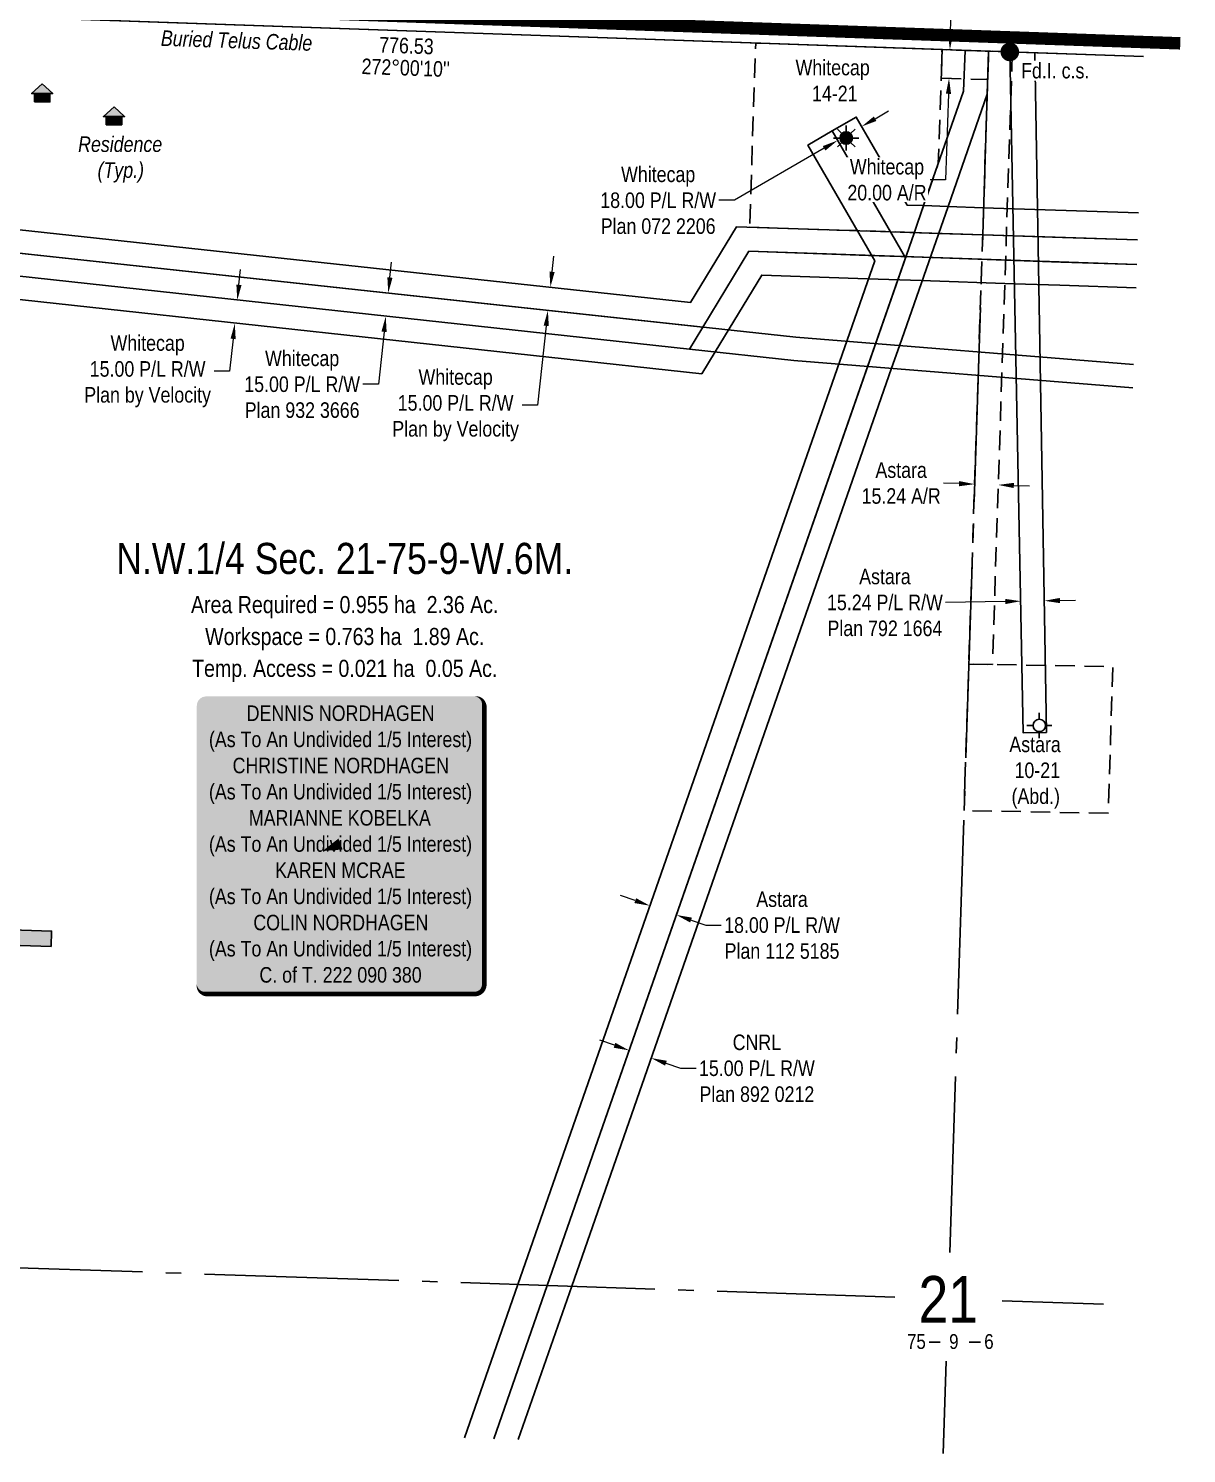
# Model space of a CAD drawing. Extents: x 348563 to 356787, y 6145683 to 6156014.
# Drawn here: x 352167 to 352912, y 6154167 to 6155084 of the extents above; entities that cross this region are included whole.
import ezdxf
from ezdxf.enums import TextEntityAlignment as Align

# ---------------------------------------------------------------- set-up
doc = ezdxf.new("R2010")
doc.units = 0
doc.header["$LTSCALE"] = 5
doc.header["$PDMODE"] = 34
doc.header["$PDSIZE"] = 0.03
doc.linetypes.add('foc-ACCESSROAD', pattern=[3.75, 2.5, -1.25])
doc.linetypes.add('foc-QUARTERLINE', pattern=[33, 25, -3, 2, -3])
doc.layers.get('Defpoints').update_dxf_attribs({"color": 9})
for name, color, linetype in [('10', 1, 'Continuous'), ('9', 3, 'Continuous'), ('AS-OWNER', 7, 'Continuous'), ('AS-RESIDENCE', 14, 'Continuous'), ('AS-ROADS', 254, 'Continuous'), ('AS-TELEPHONE', 224, 'foc-TEL'), ('AS-TELEPHONE-T', 224, 'Continuous'), ('C-SYMBOL', 7, 'Continuous'), ('F-AR', 190, 'foc-ACCESSROAD'), ('F-RW', 190, 'Continuous'), ('F-WS', 190, 'foc-ACCESSROAD'), ('F-WS-S', 8, 'Continuous'), ('L-AREAREQUIRED', 7, 'Continuous'), ('L-BD', 7, 'Continuous'), ('L-MON', 1, 'Continuous'), ('L-QSEC', 8, 'foc-QUARTERLINE'), ('L-SEC', 7, 'Continuous'), ('L-SECLBL', 7, 'Continuous'), ('P-TEMP-BLUE2', 146, 'Continuous')]:
    doc.layers.add(name, color=color, linetype=linetype)
for name, color, linetype, lineweight in [('F-AR-T', 190, 'Continuous', 9), ('F-RW-T', 190, 'Continuous', 9), ('F-WS-T', 190, 'Continuous', 9)]:
    doc.layers.add(name, color=color, linetype=linetype, lineweight=lineweight)
doc.layers.add('P-TEMP-BLUE-H2', color=7, linetype='Continuous', true_color=0x99e6ff)
doc.styles.add('100L', font='ARIALN.TTF', dxfattribs={"height": 11})
doc.styles.add('175L', font='ARIALN.TTF', dxfattribs={"height": 20})
doc.styles.add('80', font='ARIALN.TTF', dxfattribs={"height": 10})
doc.styles.add('80CG', font='ARIALN.TTF', dxfattribs={"height": 10})
doc.styles.add('80L', font='ARIALN.TTF', dxfattribs={"height": 10})
doc.styles.add('foc-LtypeFont', font='ARIALN.TTF', dxfattribs={"height": 7.35})
doc.styles.add('SIMPLEX', font='ARIALN.TTF')
doc.styles.add('TXT', font='ARIALN.TTF', dxfattribs={"height": 0.2})
doc.linetypes.add('foc-TEL', pattern='A,2,-1,["T",foc-LtypeFont,S=0.2,R=0,X=-0.425,Y=-0.75],-1.24,8', length=12.24)
doc.linetypes.add('foc-TEL-NOLINE', pattern='A,0,-2,["T",foc-LtypeFont,S=0.2,R=0,X=-0.425,Y=-0.75],-10.24', length=12.24)
doc.dimstyles.new('Compass 5 000', dxfattribs={"dimscale": 5, "dimtxt": 9, "dimasz": 2, "dimexe": 0.2, "dimexo": 0.0625, "dimgap": 0.5, "dimtad": 0, "dimtih": 1, "dimtoh": 1, "dimzin": 0, "dimdsep": 46, "dimtxsty": '80CG', "dimcen": 0.1, "dimse1": 1, "dimse2": 1, "dimclrd": 256, "dimclrt": 256, "dimaunit": 1, "dimadec": 4, "dimazin": 0, "dimtfac": 0.06, "dimtofl": 0, "dimtmove": 0, "dimatfit": 1, "dimfxl": 0.2, "dimtolj": 1, "dimtzin": 0, "dimlwd": -1, "dimarcsym": 0})

# ---------------------------------------------------------------- blocks, each defined once
blk = doc.blocks.new('L-SECLBL')
at = {"layer": '9', "color": 7}
for p, q in [((-5.08, -27.83), (-12.29, -27.83)), ((20.7, -27.83), (13.5, -27.83))]:
    blk.add_line(p, q, dxfattribs=at)
at = {"layer": '10', "color": 2, "style": 'SIMPLEX'}
blk.add_attdef('SEC', text='', height=30, dxfattribs=at).set_placement((0, 0), align=Align.MIDDLE)
at = {"layer": '10', "color": 5, "style": '80L'}
blk.add_attdef('TWP', text='', height=9.5, dxfattribs=at).set_placement((-14.43, -27.37), align=Align.MIDDLE_RIGHT)
blk.add_attdef('RGE', text='', height=9.5, dxfattribs=at).set_placement((3.62, -27.37), align=Align.MIDDLE_CENTER)
blk.add_attdef('MER', text='', height=9.5, dxfattribs=at).set_placement((23.17, -27.37), align=Align.MIDDLE_LEFT)
blk = doc.blocks.new('*D493')
at = {"layer": 'Defpoints', "color": 0, "transparency": 16777216}
for p in [(352776.16, 6154814.07), (352791.38, 6154813.58), (352790.62, 6154789.96)]:
    blk.add_point(p, dxfattribs=at)
at = {"layer": 'F-AR-T', "transparency": 16777216}
for p, q in [((352765.4, 6154790.78), (352755.4, 6154791.1)), ((352800.61, 6154789.64), (352810.61, 6154789.32))]:
    blk.add_line(p, q, dxfattribs=at)
for points in [[(352765.45, 6154792.45), (352765.34, 6154789.11), (352775.39, 6154790.46)], [(352800.67, 6154791.3), (352800.56, 6154787.97), (352790.62, 6154789.96)]]:
    blk.add_solid(points, dxfattribs=at)
at = {"layer": 'F-AR-T', "transparency": 16777216, "insert": (352728.12, 6154791.1), "char_height": 10, "attachment_point": 5, "style": '80CG'}
blk.add_mtext('\\A1;Astara\\P15.24 A/R', dxfattribs=at)
blk = doc.blocks.new('*D494')
at = {"layer": 'Defpoints', "color": 0, "transparency": 16777216}
for p in [(352614.54, 6154602.34), (352628.74, 6154597.39), (352553.11, 6154426.12)]:
    blk.add_point(p, dxfattribs=at)
at = {"layer": 'F-RW-T', "transparency": 16777216}
for p, q in [((352543.67, 6154429.41), (352534.23, 6154432.7)), ((352576.75, 6154417.88), (352586.19, 6154414.59)), ((352586.19, 6154414.59), (352596.19, 6154414.59))]:
    blk.add_line(p, q, dxfattribs=at)
for points in [[(352544.22, 6154430.98), (352543.12, 6154427.84), (352553.11, 6154426.12)], [(352577.3, 6154419.45), (352576.2, 6154416.31), (352567.31, 6154421.17)]]:
    blk.add_solid(points, dxfattribs=at)
at = {"layer": 'F-RW-T', "transparency": 16777216, "insert": (352635.28, 6154414.59), "char_height": 10, "attachment_point": 5, "style": '80CG'}
blk.add_mtext('\\A1;CNRL\\P15.00 P/L R/W\\PPlan 892 0212', dxfattribs=at)
blk = doc.blocks.new('*D495')
at = {"layer": 'Defpoints', "color": 0, "transparency": 16777216}
for p in [(352687.19, 6155011.57), (352713.84, 6155001.35), (352698.33, 6154992.35)]:
    blk.add_point(p, dxfattribs=at)
at = {"layer": 'F-RW-T', "transparency": 16777216}
for p, q in [((352711.35, 6155025.58), (352720, 6155030.59)), ((352678.54, 6155006.55), (352620.84, 6154973.08)), ((352620.84, 6154973.08), (352610.84, 6154973.08))]:
    blk.add_line(p, q, dxfattribs=at)
for points in [[(352710.51, 6155027.02), (352712.18, 6155024.14), (352702.7, 6155020.56)], [(352677.7, 6155007.99), (352679.38, 6155005.11), (352687.19, 6155011.57)]]:
    blk.add_solid(points, dxfattribs=at)
at = {"layer": 'F-RW-T', "transparency": 16777216, "insert": (352571.75, 6154973.08), "char_height": 10, "attachment_point": 5, "style": '80CG'}
blk.add_mtext('\\A1;Whitecap\\P18.00 P/L R/W\\PPlan 072 2206', dxfattribs=at)
blk = doc.blocks.new('*D496')
at = {"layer": 'Defpoints', "color": 0, "transparency": 16777216}
for p in [(352307.63, 6154923.18), (352306.02, 6154908.21), (352396.45, 6154898.45)]:
    blk.add_point(p, dxfattribs=at)
at = {"layer": 'F-RW-T', "transparency": 16777216}
for p, q in [((352399.14, 6154923.36), (352400.22, 6154933.3)), ((352395.38, 6154888.51), (352391.73, 6154854.7)), ((352391.73, 6154854.7), (352381.73, 6154854.7))]:
    blk.add_line(p, q, dxfattribs=at)
for points in [[(352397.49, 6154923.54), (352400.8, 6154923.18), (352398.07, 6154913.42)], [(352393.72, 6154888.69), (352397.04, 6154888.33), (352396.45, 6154898.45)]]:
    blk.add_solid(points, dxfattribs=at)
at = {"layer": 'F-RW-T', "transparency": 16777216, "insert": (352342.65, 6154854.7), "char_height": 10, "attachment_point": 5, "style": '80CG'}
blk.add_mtext('\\A1;Whitecap\\P15.00 P/L R/W\\PPlan 932 3666', dxfattribs=at)
blk = doc.blocks.new('*D497')
at = {"layer": 'Defpoints', "color": 0, "transparency": 16777216}
for p in [(352566.44, 6154519.18), (352583.48, 6154513.24), (352583.49, 6154513.27)]:
    blk.add_point(p, dxfattribs=at)
at = {"layer": 'F-RW-T', "transparency": 16777216}
for p, q in [((352557, 6154522.5), (352547.56, 6154525.8)), ((352592.94, 6154509.98), (352602.38, 6154506.69)), ((352602.38, 6154506.69), (352612.38, 6154506.69))]:
    blk.add_line(p, q, dxfattribs=at)
for points in [[(352557.55, 6154524.08), (352556.46, 6154520.93), (352566.45, 6154519.21)], [(352593.48, 6154511.55), (352592.39, 6154508.4), (352583.49, 6154513.27)]]:
    blk.add_solid(points, dxfattribs=at)
at = {"layer": 'F-RW-T', "transparency": 16777216, "insert": (352651.46, 6154506.69), "char_height": 10, "attachment_point": 5, "style": '80CG'}
blk.add_mtext('\\A1;Astara\\P18.00 P/L R/W\\PPlan 112 5185', dxfattribs=at)
blk = doc.blocks.new('*D498')
at = {"layer": 'Defpoints', "color": 0, "transparency": 16777216}
for p in [(352199.24, 6154919.73), (352197.63, 6154904.82), (352299.31, 6154893.85)]:
    blk.add_point(p, dxfattribs=at)
at = {"layer": 'F-RW-T', "transparency": 16777216}
for p, q in [((352301.99, 6154918.7), (352303.06, 6154928.64)), ((352298.23, 6154883.91), (352295.99, 6154863.09)), ((352295.99, 6154863.09), (352285.99, 6154863.09))]:
    blk.add_line(p, q, dxfattribs=at)
for points in [[(352300.33, 6154918.88), (352303.64, 6154918.52), (352300.91, 6154908.76)], [(352296.58, 6154884.09), (352299.89, 6154883.73), (352299.31, 6154893.85)]]:
    blk.add_solid(points, dxfattribs=at)
at = {"layer": 'F-RW-T', "transparency": 16777216, "insert": (352243.22, 6154863.09), "char_height": 10, "attachment_point": 5, "style": '80CG'}
blk.add_mtext('\\A1;Whitecap\\P15.00 P/L R/W\\PPlan by Velocity', dxfattribs=at)
blk = doc.blocks.new('*D499')
at = {"layer": 'Defpoints', "color": 0, "transparency": 16777216}
for p in [(352399.7, 6154928.26), (352398.09, 6154913.35), (352500.78, 6154902.25)]:
    blk.add_point(p, dxfattribs=at)
at = {"layer": 'F-RW-T', "transparency": 16777216}
for p, q in [((352503.47, 6154927.1), (352504.54, 6154937.05)), ((352499.71, 6154892.31), (352494.19, 6154841.24)), ((352494.19, 6154841.24), (352484.19, 6154841.24))]:
    blk.add_line(p, q, dxfattribs=at)
for points in [[(352501.81, 6154927.28), (352505.13, 6154926.92), (352502.4, 6154917.16)], [(352498.05, 6154892.49), (352501.37, 6154892.13), (352500.78, 6154902.25)]]:
    blk.add_solid(points, dxfattribs=at)
at = {"layer": 'F-RW-T', "transparency": 16777216, "insert": (352441.42, 6154841.24), "char_height": 10, "attachment_point": 5, "style": '80CG'}
blk.add_mtext('\\A1;Whitecap\\P15.00 P/L R/W\\PPlan by Velocity', dxfattribs=at)
blk = doc.blocks.new('*U492')
h = blk.add_hatch(color=59)
edge = h.paths.add_edge_path()
edge.add_line((-86.5, -96.5), (86.5, -96.5))
edge.add_arc((86.5, -90.5), 6, 270, 360)
edge.add_line((92.5, -90.5), (92.5, 89))
edge.add_arc((86.5, 89), 6, 0, 90)
edge.add_line((86.5, 95), (-86.5, 95))
edge.add_arc((-86.5, 89), 6, 90, 180)
edge.add_line((-92.5, 89), (-92.5, -90.5))
edge.add_arc((-86.5, -90.5), 6, 180, 270)
at = {"color": 1, "flags": 128}
blk.add_lwpolyline([(-86.5, -96.5, 3, 3, 0), (86.5, -96.5, 3, 3, 0.414214), (92.5, -90.5, 3, 3, 0), (92.5, 89, 3, 0, 0.414214), (86.5, 95, 0, 0, 0), (-86.5, 95, 0, 0, 0.414214), (-92.5, 89, 0, 0, 0), (-92.5, -90.5, 0, 3, 0.414214)], format="xyseb", close=True, dxfattribs=at)
blk.add_lwpolyline([(-11.58, -4.52, 0, 7.5, 0), (0, 0, 0, 0, 0)], format="xyseb", dxfattribs=at)
at = {"color": 1, "style": '80'}
blk.add_attdef('ENTER_TEXT_001', (-35.99, -5), '', height=10, dxfattribs=at)
blk = doc.blocks.new('GABD')
for p, q in [((-0.81, 0), (-1.62, 0)), ((0, 0.81), (0, 1.62)), ((1.62, 0), (0.81, 0)), ((0, -0.81), (0, -1.62))]:
    blk.add_line(p, q)
blk.add_circle((0, 0), 0.8)
blk = doc.blocks.new('*D500')
at = {"layer": 'Defpoints', "color": 0, "transparency": 16777216}
for p in [(352804.83, 6154729.69), (352820, 6154729.96), (352820.25, 6154715.41)]:
    blk.add_point(p, dxfattribs=at)
at = {"layer": 'F-RW-T', "transparency": 16777216}
for p, q in [((352795.09, 6154714.97), (352756.75, 6154714.3)), ((352830.25, 6154715.58), (352840.25, 6154715.76))]:
    blk.add_line(p, q, dxfattribs=at)
for points in [[(352795.06, 6154716.64), (352795.12, 6154713.3), (352805.09, 6154715.14)], [(352830.22, 6154717.25), (352830.28, 6154713.92), (352820.25, 6154715.41)]]:
    blk.add_solid(points, dxfattribs=at)
at = {"layer": 'F-RW-T', "transparency": 16777216, "insert": (352717.67, 6154714.3), "char_height": 10, "attachment_point": 5, "style": '80CG'}
blk.add_mtext('\\A1;Astara\\P15.24 P/L R/W\\PPlan 792 1664', dxfattribs=at)
blk = doc.blocks.new('GAS')
h = blk.add_hatch(color=255)
h.dxf.hatch_style = 1
edge = h.paths.add_edge_path()
edge.add_arc((0, 0), 0.9, 0, 360)
for p, q in [((-0.81, 0), (-1.62, 0)), ((-0.57, 0.57), (-1.14, 1.14)), ((0, 0.81), (0, 1.62)), ((0.57, 0.57), (1.14, 1.14)), ((1.62, 0), (0.81, 0)), ((-0.57, -0.57), (-1.14, -1.14)), ((0, -0.81), (0, -1.62)), ((1.14, -1.14), (0.57, -0.57))]:
    blk.add_line(p, q)
blk.add_circle((0, 0), 0.8)
blk = doc.blocks.new('fdia')
at = {"color": 255, "const_width": 1}
blk.add_lwpolyline([(-0.5, 0, 1), (0.5, 0, 1)], format="xyb", close=True, dxfattribs=at)
blk = doc.blocks.new('Fdiaa')
blk.add_blockref('fdia', (0, 0))
blk = doc.blocks.new('fdib')
at = {"color": 1, "const_width": 1.6}
blk.add_lwpolyline([(-0.4, 0, 1), (0.4, 0, 1)], format="xyb", close=True, dxfattribs=at)
at = {"color": 1}
blk.add_circle((0, 0), 0.8, dxfattribs=at)
blk = doc.blocks.new('Fdibb')
blk.add_blockref('fdib', (0, 0))
blk = doc.blocks.new('fdicc')
for name in ['Fdibb', 'Fdiaa']:
    blk.add_blockref(name, (0, 0))
blk = doc.blocks.new('FDI')
blk.add_blockref('fdicc', (0, 0))
blk = doc.blocks.new('res_occ')
for points in [[(0.1, 0.89), (-1.26, -0.37), (1.46, -0.37)], [(-0.9, -1.43), (1.1, -1.43), (1.1, -0.37), (-0.9, -0.37)]]:
    blk.add_hatch(color=14).paths.add_polyline_path(points)
at = {"color": 14}
for points in [[(0.1, 0.89), (-1.26, -0.37), (1.46, -0.37)], [(-0.9, -1.43), (1.1, -1.43), (1.1, -0.37), (-0.9, -0.37)]]:
    blk.add_lwpolyline(points, close=True, dxfattribs=at)
blk = doc.blocks.new('*D589')
at = {"layer": 'Defpoints', "color": 0, "transparency": 16777216}
for p in [(352763.07, 6155069.77), (352758.91, 6155051.6), (352762.47, 6155051.49)]:
    blk.add_point(p, dxfattribs=at)
at = {"layer": 'F-RW-T', "transparency": 16777216}
for p, q in [((352759.85, 6155079.89), (352760.18, 6155089.88)), ((352758.57, 6155041.61), (352756.73, 6154986.3)), ((352756.73, 6154986.3), (352746.73, 6154986.3))]:
    blk.add_line(p, q, dxfattribs=at)
for points in [[(352758.18, 6155079.94), (352761.51, 6155079.83), (352759.51, 6155069.89)], [(352756.91, 6155041.67), (352760.24, 6155041.55), (352758.91, 6155051.6)]]:
    blk.add_solid(points, dxfattribs=at)
at = {"layer": 'F-RW-T', "transparency": 16777216, "insert": (352718.99, 6154986.3), "char_height": 10, "attachment_point": 5, "style": '80CG', "bg_fill": 3, "box_fill_scale": 1.1, "bg_fill_color": 256, "bg_fill_true_color": 13158600, "bg_fill_transparency": 0}
blk.add_mtext('\\A1;Whitecap\\P20.00 A/R', dxfattribs=at)

msp = doc.modelspace()

# ---------------------------------------------------------------- hatches: boundary and pattern name
at = {"layer": 'P-TEMP-BLUE-H2'}
h = msp.add_hatch(color=256, dxfattribs=at)
h.dxf.hatch_style = 1
h.paths.add_polyline_path([(352181.095, 6154492.923), (352001.192, 6154498.821), (352001.543, 6154508.812), (352181.447, 6154502.914)])

# ---------------------------------------------------------------- linework, layer by layer
at = {"layer": 'AS-ROADS', "const_width": 7.998, "flags": 128}
msp.add_lwpolyline([(351054.665, 6155136.709), (351968.425, 6155106.928), (352907.737, 6155074.083)], dxfattribs=at)
at = {"layer": 'AS-TELEPHONE', "linetype": 'foc-TEL-NOLINE', "flags": 128}
msp.add_lwpolyline([(351048.689, 6155126.911), (351149.301, 6155123.581), (351956.325, 6155098.261), (351991.408, 6155100.171), (352057.958, 6155097.841), (352070.855, 6155093.945), (352884.095, 6155065.547)], dxfattribs=at)
at = {"layer": 'F-AR', "flags": 128}
for points in [[(352754.441, 6155070.074), (352753.831, 6155051.773), (352783.807, 6155050.775), (352784.417, 6155069.028)], [(352799.639, 6155068.496), (352786.876, 6154674.432), (352771.641, 6154674.712), (352784.417, 6155069.028)]]:
    msp.add_lwpolyline(points, close=True, dxfattribs=at)
at = {"layer": 'F-RW', "flags": 128}
for points in [[(352465.959, 6154176.238), (352500.352, 6154274.767), (352736.403, 6154951.916), (352742.591, 6154969.689), (352768.205, 6155043.336), (352769.204, 6155069.559), (352784.417, 6155069.028), (352783.519, 6155041.308), (352758.321, 6154969.127), (352752.118, 6154951.355), (352727.084, 6154879.553), (352722.006, 6154864.986), (352516.136, 6154274.339), (352481.7, 6154175.722)], [(352880.3, 6154947.565), (352831.943, 6154949.169), (352780.589, 6154950.872), (352752.277, 6154951.811), (352721.254, 6154952.84), (352683.63, 6155017.704), (352699.184, 6155026.679), (352731.944, 6154970.059), (352742.591, 6154969.689), (352758.321, 6154969.127), (352780.893, 6154968.322), (352880.863, 6154965.035)], [(352447.048, 6154176.857), (352481.435, 6154275.467), (352711.203, 6154934.235), (352668.112, 6155008.598), (352683.63, 6155017.704), (352730.918, 6154936.179), (352500.352, 6154274.767), (352465.975, 6154176.237)], [(352880.3, 6154947.565), (352622.22, 6154956.125), (352592.63, 6154907.408), (351972.477, 6154974.499), (351971.98, 6154959.414), (352600.497, 6154891.474), (352630.129, 6154940.259), (352879.793, 6154931.833)], [(352877.716, 6154867.37), (352660.409, 6154884.998), (351971.98, 6154959.414), (351971.488, 6154944.452), (352101.726, 6154930.712), (352591.896, 6154877.313), (352658.978, 6154870.118), (352877.234, 6154852.404)], [(352879.31, 6154916.844), (352830.299, 6154918.403), (352800.824, 6154919.412), (352741.054, 6154921.457), (352706.532, 6154922.639), (352638.389, 6154924.971), (352608.354, 6154875.522), (352599.759, 6154861.372), (352107.254, 6154915.025), (352048.923, 6154856.599), (352013.886, 6154857.59), (351968.675, 6154858.871), (351969.165, 6154873.859), (352014.31, 6154872.58), (352042.881, 6154871.772), (352101.726, 6154930.712), (352591.896, 6154877.313), (352595.537, 6154883.307), (352630.129, 6154940.259), (352707.045, 6154937.626), (352741.566, 6154936.445), (352801.337, 6154934.399), (352830.794, 6154933.391), (352879.793, 6154931.833)]]:
    msp.add_lwpolyline(points, dxfattribs=at)
msp.add_lwpolyline([(352821.734, 6154630.644), (352806.589, 6154630.465), (352798.035, 6155068.552), (352814.083, 6155067.992)], close=True, dxfattribs=at)
at = {"layer": 'F-WS', "flags": 128}
for points in [[(352630.599, 6154955.847), (352736.548, 6154952.333), (352752.008, 6154996.766), (352754.441, 6155070.074), (352634.543, 6155074.261)], [(352768.587, 6154580.435), (352771.641, 6154674.712), (352864.368, 6154673.006), (352861.314, 6154578.729)]]:
    msp.add_lwpolyline(points, close=True, dxfattribs=at)
at = {"layer": 'L-QSEC'}
for p, q in [((352784.417, 6155069.028), (352759.376, 6154296.158)), ((351950.062, 6154293.318), (352723.959, 6154267.335)), ((352793.186, 6154265.011), (352858.242, 6154262.827)), ((352757.11, 6154226.213), (352755.184, 6154166.766))]:
    msp.add_line(p, q, dxfattribs=at)
at = {"layer": 'L-SEC'}
for p, q in [((351976.516, 6155097.239), (352784.417, 6155069.028)), ((352784.417, 6155069.028), (352884.095, 6155065.547))]:
    msp.add_line(p, q, dxfattribs=at)
at = {"layer": 'P-TEMP-BLUE2', "flags": 128}
msp.add_lwpolyline([(352181.095, 6154492.923), (352001.192, 6154498.821), (352001.543, 6154508.812), (352181.447, 6154502.914)], close=True, dxfattribs=at)

# ---------------------------------------------------------------- block references
at = {"layer": 'AS-OWNER'}
ref = msp.add_blockref('*U492', (352367.352, 6154558.91), dxfattribs=dict(at, xscale=0.9997549999999931, yscale=0.9997549999999931, zscale=0.9997549999999931))
ref.add_attrib('ENTER_TEXT_001', 'DENNIS NORDHAGEN', (352306.964, 6154638.09), dxfattribs={"layer": '0', "color": 1, "height": 9.99755, "style": '80'})
ref.add_attrib('ENTER_TEXT_002', '(As To An Undivided 1/5 Interest)', (352282.683, 6154621.257), dxfattribs={"layer": '0', "color": 1, "height": 9.99755, "style": '80'})
ref.add_attrib('ENTER_TEXT_003', 'CHRISTINE NORDHAGEN', (352297.897, 6154604.417), dxfattribs={"layer": '0', "color": 1, "height": 9.99755, "style": '80'})
ref.add_attrib('ENTER_TEXT_004', '(As To An Undivided 1/5 Interest)', (352282.683, 6154587.584), dxfattribs={"layer": '0', "color": 1, "height": 9.99755, "style": '80'})
ref.add_attrib('ENTER_TEXT_005', 'MARIANNE KOBELKA', (352308.365, 6154570.744), dxfattribs={"layer": '0', "color": 1, "height": 9.99755, "style": '80'})
ref.add_attrib('ENTER_TEXT_006', '(As To An Undivided 1/5 Interest)', (352282.683, 6154553.911), dxfattribs={"layer": '0', "color": 1, "height": 9.99755, "style": '80'})
ref.add_attrib('ENTER_TEXT_007', 'KAREN MCRAE', (352325.247, 6154537.071), dxfattribs={"layer": '0', "color": 1, "height": 9.99755, "style": '80'})
ref.add_attrib('ENTER_TEXT_008', '(As To An Undivided 1/5 Interest)', (352282.683, 6154520.238), dxfattribs={"layer": '0', "color": 1, "height": 9.99755, "style": '80'})
ref.add_attrib('ENTER_TEXT_009', 'COLIN NORDHAGEN', (352311.25, 6154503.398), dxfattribs={"layer": '0', "color": 1, "height": 9.99755, "style": '80'})
ref.add_attrib('ENTER_TEXT_010', '(As To An Undivided 1/5 Interest)', (352282.683, 6154486.565), dxfattribs={"layer": '0', "color": 1, "height": 9.99755, "style": '80'})
ref.add_attrib('ENTER_TEXT_011', 'C. of T. 222 090 380', (352315.144, 6154469.725), dxfattribs={"layer": '0', "color": 1, "height": 9.99755, "style": '80'})
at = {"layer": 'AS-RESIDENCE', "xscale": 4.997406936286154, "yscale": 4.997406936286154, "zscale": 4.997406936286154}
for p in [(352174.87, 6155043.56), (352221.1, 6155028.8)]:
    msp.add_blockref('res_occ', p, dxfattribs=at)
at = {"layer": 'F-WS-S', "color": 2}
for name, p, xscale, yscale, zscale in [('GAS', (352692.775, 6155013.171), 4.998774999999958, 4.998774999999958, 4.998774999999958), ('GABD', (352817.031, 6154635.205), 4.999999999999965, 4.999999999999965, 4.999999999999965)]:
    msp.add_blockref(name, p, dxfattribs=dict(at, xscale=xscale, yscale=yscale, zscale=zscale))
at = {"layer": 'L-SECLBL', "color": 2}
msp.add_blockref('L-SECLBL', (352758.405, 6154266.179), dxfattribs=at).add_auto_attribs({'SEC': '21', 'TWP': '75', 'RGE': '9', 'MER': '6'})

# ---------------------------------------------------------------- texts
at = {"layer": 'AS-RESIDENCE', "insert": (352188.217, 6155014.204), "char_height": 9.99498, "attachment_point": 1, "style": 'TXT'}
msp.add_mtext_dynamic_manual_height_columns('\\pi10.295;{\\fArial Narrow|b0|i1|c0|p34;Residence\\P\\pi22.792;(Typ.)}', width=73.85063, gutter_width=1, heights=[0], dxfattribs=at)
at = {"layer": 'AS-TELEPHONE-T', "insert": (352251.633, 6155082.509), "char_height": 10, "attachment_point": 1, "rotation": 358.092263, "style": '80L'}
msp.add_mtext_dynamic_manual_height_columns('\\pi0.32281;{\\fArial Narrow|b0|i1|c0|p34;Buried Telus Cable}', width=97.28272, gutter_width=50.012, heights=[0], dxfattribs=at)
at = {"layer": 'C-SYMBOL', "color": 3, "style": '175L'}
msp.add_text('N.W.1/4 Sec. 21-75-9-W.6M.', height=19.99487, dxfattribs=at).set_placement((352370.051, 6154726.668), align=Align.BOTTOM_CENTER)
at = {"layer": 'F-WS-T', "char_height": 9.99755, "attachment_point": 1, "style": '80L'}
for s, width, insert in [('\\pi0.13422;Whitecap\\P\\pi10.722;14-21', 47.38513, (352660.037, 6155063.511)), ('\\pi-0.99989;Astara\\P\\pi2.3281;10-21\\P\\pi0.39813;(Abd.)', 30.59795, (352798.744, 6154628.036))]:
    msp.add_mtext_dynamic_manual_height_columns(s, width=width, gutter_width=50.012, heights=[0], dxfattribs=dict(at, insert=insert))
at = {"layer": 'L-AREAREQUIRED', "color": 5, "style": '100L'}
for s, p in [('Area Required = 0.955 ha  2.36 Ac.', (352370.051, 6154704.174)), ('Workspace = 0.763 ha  1.89 Ac.', (352370.051, 6154683.652)), ('Temp. Access = 0.021 ha  0.05 Ac.', (352370.051, 6154663.129))]:
    msp.add_text(s, height=10.99718, dxfattribs=at).set_placement(p, align=Align.BOTTOM_CENTER)
at = {"layer": 'L-BD', "style": '80L'}
for s, height, p in [('776.53', 9.9974, (352409.772, 6155072.607)), ("272°00'10''", 9.99743, (352409.275, 6155058.369))]:
    msp.add_text(s, height=height, rotation=358.0001, dxfattribs=at).set_placement(p, align=Align.MIDDLE)

# ---------------------------------------------------------------- dimensions: what is measured, and where the dimension line sits
at = {"layer": 'F-AR-T'}
dim = msp.add_linear_dim(base=(352790.62, 6154789.963), p1=(352776.156, 6154814.073), p2=(352791.385, 6154813.58), angle=358.144319, text='Astara\\P15.24 A/R', dimstyle='Compass 5 000', dxfattribs=at)
dim.commit()
dim.dimension.update_dxf_attribs({"geometry": '*D493', "text_midpoint": (352728.12, 6154791.104), "dimtype": 161})
at = {"layer": 'F-RW-T', "color": 2}
for base, p1, p2, angle, text, picture, middle in [((352687.19, 6155011.566), (352713.84, 6155001.349), (352698.334, 6154992.355), 210.115574, 'Whitecap\\P18.00 P/L R/W\\PPlan 072 2206', '*D495', (352571.752, 6154973.078)), ((352500.784, 6154902.252), (352399.703, 6154928.262), (352398.092, 6154913.353), 263.83073, 'Whitecap\\P15.00 P/L R/W\\PPlan by Velocity', '*D499', (352441.423, 6154841.24)), ((352299.305, 6154893.849), (352199.241, 6154919.731), (352197.632, 6154904.822), 263.840675, 'Whitecap\\P15.00 P/L R/W\\PPlan by Velocity', '*D498', (352243.22, 6154863.09)), ((352396.455, 6154898.449), (352307.631, 6154923.177), (352306.016, 6154908.209), 263.840675, 'Whitecap\\P15.00 P/L R/W\\PPlan 932 3666', '*D496', (352342.647, 6154854.699)), ((352820.251, 6154715.409), (352804.831, 6154729.693), (352819.996, 6154729.959), 1.002222, 'Astara\\P15.24 P/L R/W\\PPlan 792 1664', '*D500', (352717.668, 6154714.298))]:
    dim = msp.add_linear_dim(base=base, p1=p1, p2=p2, angle=angle, text=text, dimstyle='Compass 5 000', dxfattribs=at)
    dim.commit()
    dim.dimension.update_dxf_attribs({"geometry": picture, "text_midpoint": middle, "dimtype": 161})
at = {"layer": 'F-RW-T'}
dim = msp.add_linear_dim(base=(352553.113, 6154426.119), p1=(352628.736, 6154597.392), p2=(352614.543, 6154602.34), angle=160.781617, text='CNRL\\P15.00 P/L R/W\\PPlan 892 0212', dimstyle='Compass 5 000', dxfattribs=at)
dim.commit()
dim.dimension.update_dxf_attribs({"geometry": '*D494', "text_midpoint": (352635.277, 6154414.588), "dimtype": 161})
dim = msp.add_aligned_dim(p1=(352566.437, 6154519.182), p2=(352583.482, 6154513.24), distance=0.033, text='Astara\\P18.00 P/L R/W\\PPlan 112 5185', dimstyle='Compass 5 000', dxfattribs=at)
dim.commit()
dim.dimension.update_dxf_attribs({"geometry": '*D497', "text_midpoint": (352651.464, 6154506.687)})

# ---------------------------------------------------------------- next in the draw order: texts
at = {"layer": 'L-MON', "insert": (352805.293, 6155061.521), "char_height": 9.9948, "attachment_point": 1, "style": '80L', "bg_fill": 3, "box_fill_scale": 1.15, "bg_fill_color": 256, "bg_fill_true_color": 256, "bg_fill_transparency": 0}
msp.add_mtext_dynamic_manual_height_columns('Fd.I. c.s.', width=43.04927, gutter_width=50, heights=[0], dxfattribs=at)

# ---------------------------------------------------------------- next in the draw order: dimensions: what is measured, and where the dimension line sits
at = {"layer": 'F-RW-T', "color": 2}
dim = msp.add_linear_dim(base=(352758.905, 6155051.604), p1=(352763.075, 6155069.773), p2=(352762.466, 6155051.486), angle=268.092263, text='Whitecap\\P20.00 A/R', dimstyle='Compass 5 000', override={"dimtfill": 1}, dxfattribs=at)
dim.commit()
dim.dimension.update_dxf_attribs({"geometry": '*D589', "text_midpoint": (352718.995, 6154986.299), "dimtype": 161})

# ---------------------------------------------------------------- next in the draw order: block references
at = {"layer": 'L-MON', "xscale": 4.999999999999963, "yscale": 4.999999999999963, "zscale": 4.999999999999963}
msp.add_blockref('FDI', (352798.035, 6155068.552), dxfattribs=at)

doc.saveas('drawing.dxf')
